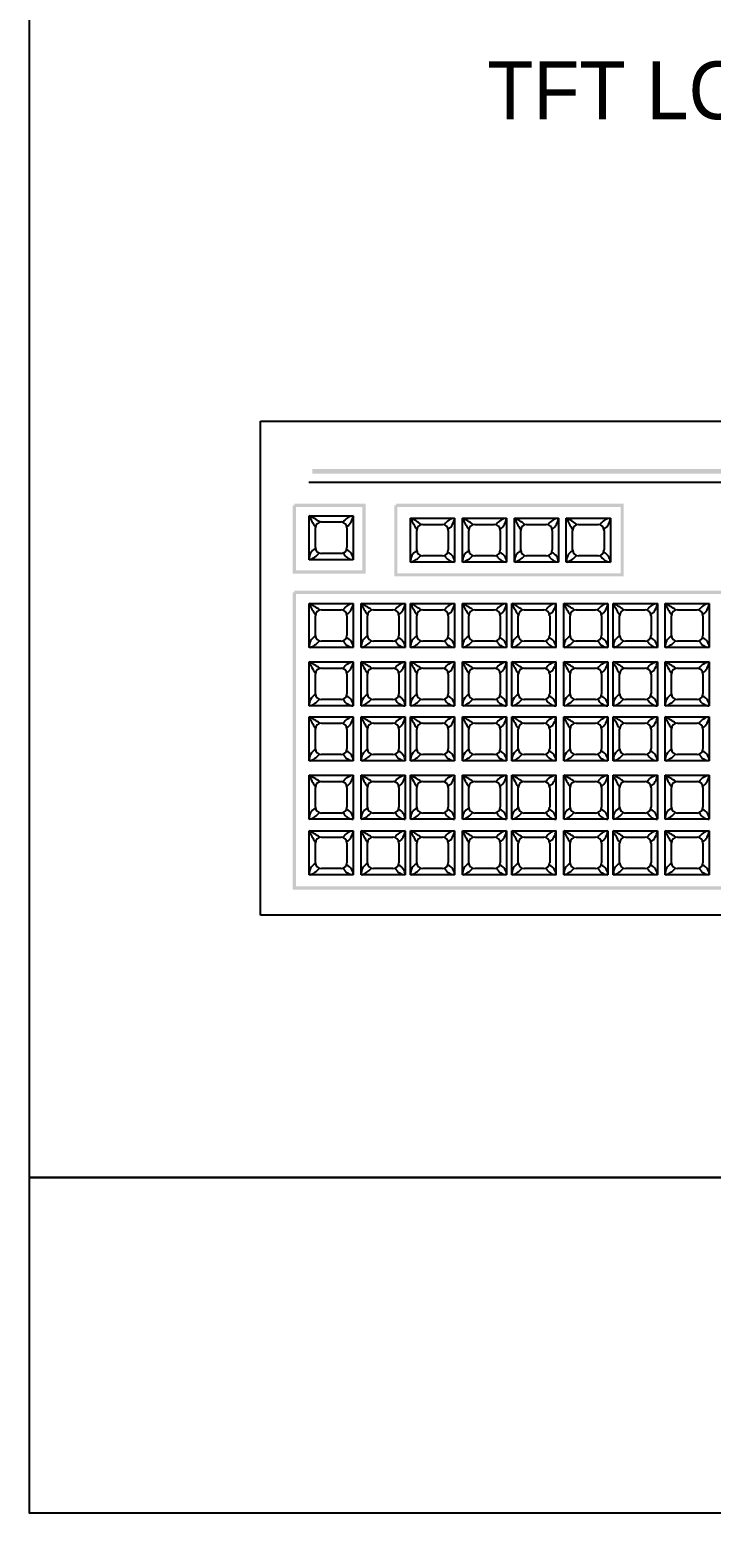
# Model space of a CAD drawing. Header units: millimetres. Extents: x 29838256 to 30236675, y -914750 to -833241.
# Drawn here: x 29838256 to 29840755, y -871510 to -866072 of the extents above; entities that cross this region are included whole.
import ezdxf

# ---------------------------------------------------------------- set-up
doc = ezdxf.new("R2010")
doc.units = ezdxf.units.MM
doc.header["$LTSCALE"] = 600
doc.header["$MEASUREMENT"] = 0
doc.layers.add('PARKING', color=7, linetype='CONTINUOUS')
doc.layers.add('주차관제', color=2, linetype='CONTINUOUS')
doc.styles.add('아마노', font='H2GTRM.TTF')

# ---------------------------------------------------------------- blocks, each defined once
blk = doc.blocks.new('a4q345')
at = {"layer": '주차관제'}
for points in [[(1611711.4, -29134), (1629092.5, -29134), (1629092.5, -44652.8), (1611711.4, -44652.8)], [(1611711.4, -44652.8), (1629092.5, -44652.8), (1629092.5, -46515.1), (1611711.4, -46515.1)]]:
    blk.add_lwpolyline(points, close=True, dxfattribs=at)

msp = doc.modelspace()

# ---------------------------------------------------------------- linework, layer by layer
at = {"layer": 'PARKING', "color": 7}
for p, q in [((29839102.3, -869317.2), (29839102.3, -867507.3)), ((29839102.3, -867507.3), (29844644.5, -867507.3)), ((29839279.3, -867730.2), (29844553.5, -867730.2)), ((29839280.5, -867853.3), (29839442, -867853.3)), ((29839280.5, -868014.8), (29839280.5, -867853.3)), ((29839325.3, -867876.4), (29839397.2, -867876.4)), ((29839442, -867853.3), (29839442, -868014.8)), ((29839652.1, -867862.3), (29839813.6, -867862.3)), ((29839652.1, -868023.8), (29839652.1, -867862.3)), ((29839813.6, -867862.3), (29839813.6, -868023.8)), ((29839842.4, -868023.8), (29839842.4, -867862.3)), ((29839842.4, -867862.3), (29840003.9, -867862.3)), ((29840003.9, -867862.3), (29840003.9, -868023.8)), ((29840032.7, -868023.8), (29840032.7, -867862.3)), ((29840032.7, -867862.3), (29840194.2, -867862.3)), ((29840194.2, -867862.3), (29840194.2, -868023.8)), ((29840223.1, -867862.3), (29840384.5, -867862.3)), ((29840223.1, -868023.8), (29840223.1, -867862.3)), ((29840384.5, -867862.3), (29840384.5, -868023.8)), ((29839303.6, -867970), (29839303.6, -867898.1)), ((29839418.9, -867898.1), (29839418.9, -867970)), ((29839675.2, -867979), (29839675.2, -867907.1)), ((29839696.9, -867885.4), (29839768.8, -867885.4)), ((29839790.5, -867907.1), (29839790.5, -867979)), ((29839865.5, -867979), (29839865.5, -867907.1)), ((29839887.3, -867885.4), (29839959.1, -867885.4)), ((29839980.8, -867907.1), (29839980.8, -867979)), ((29840055.8, -867979), (29840055.8, -867907.1)), ((29840077.6, -867885.4), (29840149.4, -867885.4)), ((29840171.2, -867907.1), (29840171.2, -867979)), ((29840246.1, -867979), (29840246.1, -867907.1)), ((29840267.9, -867885.4), (29840339.7, -867885.4)), ((29840361.5, -867907.1), (29840361.5, -867979)), ((29839397.2, -867991.7), (29839325.3, -867991.7)), ((29839442, -868014.8), (29839280.5, -868014.8)), ((29839813.6, -868023.8), (29839652.1, -868023.8)), ((29839768.8, -868000.7), (29839696.9, -868000.7)), ((29840003.9, -868023.8), (29839842.4, -868023.8)), ((29839959.1, -868000.7), (29839887.3, -868000.7)), ((29840194.2, -868023.8), (29840032.7, -868023.8)), ((29840149.4, -868000.7), (29840077.6, -868000.7)), ((29840384.5, -868023.8), (29840223.1, -868023.8)), ((29840339.7, -868000.7), (29840267.9, -868000.7)), ((29839280.6, -868175.2), (29839442.1, -868175.2)), ((29839280.6, -868336.7), (29839280.6, -868175.2)), ((29839325.4, -868198.3), (29839397.2, -868198.3)), ((29839442.1, -868175.2), (29839442.1, -868336.7)), ((29839470.9, -868336.7), (29839470.9, -868175.2)), ((29839470.9, -868175.2), (29839632.4, -868175.2)), ((29839515.7, -868198.3), (29839587.5, -868198.3)), ((29839632.4, -868175.2), (29839632.4, -868336.7)), ((29839652.1, -868336.7), (29839652.1, -868175.2)), ((29839652.1, -868175.2), (29839813.6, -868175.2)), ((29839696.9, -868198.3), (29839768.8, -868198.3)), ((29839813.6, -868175.2), (29839813.6, -868336.7)), ((29839842.4, -868336.7), (29839842.4, -868175.2)), ((29839842.4, -868175.2), (29840003.9, -868175.2)), ((29839887.3, -868198.3), (29839959.1, -868198.3)), ((29840003.9, -868175.2), (29840003.9, -868336.7)), ((29840023.7, -868336.7), (29840023.7, -868175.2)), ((29840023.7, -868175.2), (29840185.1, -868175.2)), ((29840068.5, -868198.3), (29840140.3, -868198.3)), ((29840185.1, -868175.2), (29840185.1, -868336.7)), ((29840214, -868336.7), (29840214, -868175.2)), ((29840214, -868175.2), (29840375.5, -868175.2)), ((29840258.8, -868198.3), (29840330.6, -868198.3)), ((29840375.5, -868175.2), (29840375.5, -868336.7)), ((29840395.2, -868336.7), (29840395.2, -868175.2)), ((29840395.2, -868175.2), (29840556.7, -868175.2)), ((29840440, -868198.3), (29840511.9, -868198.3)), ((29840556.7, -868175.2), (29840556.7, -868336.7)), ((29840585.5, -868336.7), (29840585.5, -868175.2)), ((29840585.5, -868175.2), (29840747, -868175.2)), ((29840630.3, -868198.3), (29840702.2, -868198.3)), ((29840747, -868175.2), (29840747, -868336.7)), ((29839303.6, -868291.9), (29839303.6, -868220.1)), ((29839419, -868220.1), (29839419, -868291.9)), ((29839494, -868291.9), (29839494, -868220.1)), ((29839609.3, -868220.1), (29839609.3, -868291.9)), ((29839675.2, -868291.9), (29839675.2, -868220.1)), ((29839790.5, -868220.1), (29839790.5, -868291.9)), ((29839865.5, -868291.9), (29839865.5, -868220.1)), ((29839980.8, -868220.1), (29839980.8, -868291.9)), ((29840046.7, -868291.9), (29840046.7, -868220.1)), ((29840162.1, -868220.1), (29840162.1, -868291.9)), ((29840237, -868291.9), (29840237, -868220.1)), ((29840352.4, -868220.1), (29840352.4, -868291.9)), ((29840418.3, -868291.9), (29840418.3, -868220.1)), ((29840533.6, -868220.1), (29840533.6, -868291.9)), ((29840608.6, -868291.9), (29840608.6, -868220.1)), ((29840723.9, -868220.1), (29840723.9, -868291.9)), ((29839397.2, -868313.6), (29839325.4, -868313.6)), ((29839587.5, -868313.6), (29839515.7, -868313.6)), ((29839768.8, -868313.6), (29839696.9, -868313.6)), ((29839959.1, -868313.6), (29839887.3, -868313.6)), ((29840140.3, -868313.6), (29840068.5, -868313.6)), ((29840330.6, -868313.6), (29840258.8, -868313.6)), ((29840511.9, -868313.6), (29840440, -868313.6)), ((29840702.2, -868313.6), (29840630.3, -868313.6)), ((29839442.1, -868336.7), (29839280.6, -868336.7)), ((29839632.4, -868336.7), (29839470.9, -868336.7)), ((29839813.6, -868336.7), (29839652.1, -868336.7)), ((29840003.9, -868336.7), (29839842.4, -868336.7)), ((29840185.1, -868336.7), (29840023.7, -868336.7)), ((29840375.5, -868336.7), (29840214, -868336.7)), ((29840556.7, -868336.7), (29840395.2, -868336.7)), ((29840747, -868336.7), (29840585.5, -868336.7)), ((29839280.6, -868389.3), (29839442.1, -868389.3)), ((29839280.6, -868550.8), (29839280.6, -868389.3)), ((29839325.4, -868412.4), (29839397.2, -868412.4)), ((29839442.1, -868389.3), (29839442.1, -868550.8)), ((29839470.9, -868550.8), (29839470.9, -868389.3)), ((29839470.9, -868389.3), (29839632.4, -868389.3)), ((29839515.7, -868412.4), (29839587.5, -868412.4)), ((29839632.4, -868389.3), (29839632.4, -868550.8)), ((29839652.1, -868550.8), (29839652.1, -868389.3)), ((29839652.1, -868389.3), (29839813.6, -868389.3)), ((29839696.9, -868412.4), (29839768.8, -868412.4)), ((29839813.6, -868389.3), (29839813.6, -868550.8)), ((29839842.4, -868550.8), (29839842.4, -868389.3)), ((29839842.4, -868389.3), (29840003.9, -868389.3)), ((29839887.3, -868412.4), (29839959.1, -868412.4)), ((29840003.9, -868389.3), (29840003.9, -868550.8)), ((29840023.7, -868550.8), (29840023.7, -868389.3)), ((29840023.7, -868389.3), (29840185.1, -868389.3)), ((29840068.5, -868412.4), (29840140.3, -868412.4)), ((29840185.1, -868389.3), (29840185.1, -868550.8)), ((29840214, -868389.3), (29840375.5, -868389.3)), ((29840214, -868550.8), (29840214, -868389.3)), ((29840258.8, -868412.4), (29840330.6, -868412.4)), ((29840375.5, -868389.3), (29840375.5, -868550.8)), ((29840395.2, -868550.8), (29840395.2, -868389.3)), ((29840395.2, -868389.3), (29840556.7, -868389.3)), ((29840440, -868412.4), (29840511.9, -868412.4)), ((29840556.7, -868389.3), (29840556.7, -868550.8)), ((29840585.5, -868550.8), (29840585.5, -868389.3)), ((29840585.5, -868389.3), (29840747, -868389.3)), ((29840630.3, -868412.4), (29840702.2, -868412.4)), ((29840747, -868389.3), (29840747, -868550.8)), ((29839303.6, -868506), (29839303.6, -868434.1)), ((29839419, -868434.1), (29839419, -868506)), ((29839494, -868506), (29839494, -868434.1)), ((29839609.3, -868434.1), (29839609.3, -868506)), ((29839675.2, -868506), (29839675.2, -868434.1)), ((29839790.5, -868434.1), (29839790.5, -868506)), ((29839865.5, -868506), (29839865.5, -868434.1)), ((29839980.8, -868434.1), (29839980.8, -868506)), ((29840046.7, -868506), (29840046.7, -868434.1)), ((29840162.1, -868434.1), (29840162.1, -868506)), ((29840237, -868506), (29840237, -868434.1)), ((29840352.4, -868434.1), (29840352.4, -868506)), ((29840418.3, -868506), (29840418.3, -868434.1)), ((29840533.6, -868434.1), (29840533.6, -868506)), ((29840608.6, -868506), (29840608.6, -868434.1)), ((29840723.9, -868434.1), (29840723.9, -868506)), ((29839397.2, -868527.7), (29839325.4, -868527.7)), ((29839587.5, -868527.7), (29839515.7, -868527.7)), ((29839768.8, -868527.7), (29839696.9, -868527.7)), ((29839959.1, -868527.7), (29839887.3, -868527.7)), ((29840140.3, -868527.7), (29840068.5, -868527.7)), ((29840330.6, -868527.7), (29840258.8, -868527.7)), ((29840511.9, -868527.7), (29840440, -868527.7)), ((29840702.2, -868527.7), (29840630.3, -868527.7)), ((29839442.1, -868550.8), (29839280.6, -868550.8)), ((29839280.6, -868590.8), (29839442.1, -868590.8)), ((29839280.6, -868752.3), (29839280.6, -868590.8)), ((29839442.1, -868590.8), (29839442.1, -868752.3)), ((29839632.4, -868550.8), (29839470.9, -868550.8)), ((29839470.9, -868752.3), (29839470.9, -868590.8)), ((29839470.9, -868590.8), (29839632.4, -868590.8)), ((29839632.4, -868590.8), (29839632.4, -868752.3)), ((29839813.6, -868550.8), (29839652.1, -868550.8)), ((29839652.1, -868752.3), (29839652.1, -868590.8)), ((29839652.1, -868590.8), (29839813.6, -868590.8)), ((29839813.6, -868590.8), (29839813.6, -868752.3)), ((29840003.9, -868550.8), (29839842.4, -868550.8)), ((29839842.4, -868752.3), (29839842.4, -868590.8)), ((29839842.4, -868590.8), (29840003.9, -868590.8)), ((29840003.9, -868590.8), (29840003.9, -868752.3)), ((29840185.1, -868550.8), (29840023.7, -868550.8)), ((29840023.7, -868752.3), (29840023.7, -868590.8)), ((29840023.7, -868590.8), (29840185.1, -868590.8)), ((29840185.1, -868590.8), (29840185.1, -868752.3)), ((29840375.5, -868550.8), (29840214, -868550.8)), ((29840214, -868590.8), (29840375.5, -868590.8)), ((29840214, -868752.3), (29840214, -868590.8)), ((29840375.5, -868590.8), (29840375.5, -868752.3)), ((29840556.7, -868550.8), (29840395.2, -868550.8)), ((29840395.2, -868752.3), (29840395.2, -868590.8)), ((29840395.2, -868590.8), (29840556.7, -868590.8)), ((29840556.7, -868590.8), (29840556.7, -868752.3)), ((29840747, -868550.8), (29840585.5, -868550.8)), ((29840585.5, -868752.3), (29840585.5, -868590.8)), ((29840585.5, -868590.8), (29840747, -868590.8)), ((29840747, -868590.8), (29840747, -868752.3)), ((29839303.6, -868707.5), (29839303.6, -868635.6)), ((29839325.4, -868613.9), (29839397.2, -868613.9)), ((29839419, -868635.6), (29839419, -868707.5)), ((29839494, -868707.5), (29839494, -868635.6)), ((29839515.7, -868613.9), (29839587.5, -868613.9)), ((29839609.3, -868635.6), (29839609.3, -868707.5)), ((29839675.2, -868707.5), (29839675.2, -868635.6)), ((29839696.9, -868613.9), (29839768.8, -868613.9)), ((29839790.5, -868635.6), (29839790.5, -868707.5)), ((29839865.5, -868707.5), (29839865.5, -868635.6)), ((29839887.3, -868613.9), (29839959.1, -868613.9)), ((29839980.8, -868635.6), (29839980.8, -868707.5)), ((29840046.7, -868707.5), (29840046.7, -868635.6)), ((29840068.5, -868613.9), (29840140.3, -868613.9)), ((29840162.1, -868635.6), (29840162.1, -868707.5)), ((29840237, -868707.5), (29840237, -868635.6)), ((29840258.8, -868613.9), (29840330.6, -868613.9)), ((29840352.4, -868635.6), (29840352.4, -868707.5)), ((29840418.3, -868707.5), (29840418.3, -868635.6)), ((29840440, -868613.9), (29840511.9, -868613.9)), ((29840533.6, -868635.6), (29840533.6, -868707.5)), ((29840608.6, -868707.5), (29840608.6, -868635.6)), ((29840630.3, -868613.9), (29840702.2, -868613.9)), ((29840723.9, -868635.6), (29840723.9, -868707.5)), ((29839442.1, -868752.3), (29839280.6, -868752.3)), ((29839397.2, -868729.2), (29839325.4, -868729.2)), ((29839632.4, -868752.3), (29839470.9, -868752.3)), ((29839587.5, -868729.2), (29839515.7, -868729.2)), ((29839813.6, -868752.3), (29839652.1, -868752.3)), ((29839768.8, -868729.2), (29839696.9, -868729.2)), ((29840003.9, -868752.3), (29839842.4, -868752.3)), ((29839959.1, -868729.2), (29839887.3, -868729.2)), ((29840185.1, -868752.3), (29840023.7, -868752.3)), ((29840140.3, -868729.2), (29840068.5, -868729.2)), ((29840375.5, -868752.3), (29840214, -868752.3)), ((29840330.6, -868729.2), (29840258.8, -868729.2)), ((29840556.7, -868752.3), (29840395.2, -868752.3)), ((29840511.9, -868729.2), (29840440, -868729.2)), ((29840747, -868752.3), (29840585.5, -868752.3)), ((29840702.2, -868729.2), (29840630.3, -868729.2)), ((29839280.6, -868804.9), (29839442.1, -868804.9)), ((29839280.6, -868966.3), (29839280.6, -868804.9)), ((29839442.1, -868804.9), (29839442.1, -868966.3)), ((29839470.9, -868966.3), (29839470.9, -868804.9)), ((29839470.9, -868804.9), (29839632.4, -868804.9)), ((29839632.4, -868804.9), (29839632.4, -868966.3)), ((29839652.1, -868966.3), (29839652.1, -868804.9)), ((29839652.1, -868804.9), (29839813.6, -868804.9)), ((29839813.6, -868804.9), (29839813.6, -868966.3)), ((29839842.4, -868966.3), (29839842.4, -868804.9)), ((29839842.4, -868804.9), (29840003.9, -868804.9)), ((29840003.9, -868804.9), (29840003.9, -868966.3)), ((29840023.7, -868966.3), (29840023.7, -868804.9)), ((29840023.7, -868804.9), (29840185.1, -868804.9)), ((29840185.1, -868804.9), (29840185.1, -868966.3)), ((29840214, -868804.9), (29840375.5, -868804.9)), ((29840214, -868966.3), (29840214, -868804.9)), ((29840375.5, -868804.9), (29840375.5, -868966.3)), ((29840395.2, -868966.3), (29840395.2, -868804.9)), ((29840395.2, -868804.9), (29840556.7, -868804.9)), ((29840556.7, -868804.9), (29840556.7, -868966.3)), ((29840585.5, -868966.3), (29840585.5, -868804.9)), ((29840585.5, -868804.9), (29840747, -868804.9)), ((29840747, -868804.9), (29840747, -868966.3)), ((29839303.6, -868921.5), (29839303.6, -868849.7)), ((29839325.4, -868827.9), (29839397.2, -868827.9)), ((29839419, -868849.7), (29839419, -868921.5)), ((29839494, -868921.5), (29839494, -868849.7)), ((29839515.7, -868827.9), (29839587.5, -868827.9)), ((29839609.3, -868849.7), (29839609.3, -868921.5)), ((29839675.2, -868921.5), (29839675.2, -868849.7)), ((29839696.9, -868827.9), (29839768.8, -868827.9)), ((29839790.5, -868849.7), (29839790.5, -868921.5)), ((29839865.5, -868921.5), (29839865.5, -868849.7)), ((29839887.3, -868827.9), (29839959.1, -868827.9)), ((29839980.8, -868849.7), (29839980.8, -868921.5)), ((29840046.7, -868921.5), (29840046.7, -868849.7)), ((29840068.5, -868827.9), (29840140.3, -868827.9)), ((29840162.1, -868849.7), (29840162.1, -868921.5)), ((29840237, -868921.5), (29840237, -868849.7)), ((29840258.8, -868827.9), (29840330.6, -868827.9)), ((29840352.4, -868849.7), (29840352.4, -868921.5)), ((29840418.3, -868921.5), (29840418.3, -868849.7)), ((29840440, -868827.9), (29840511.9, -868827.9)), ((29840533.6, -868849.7), (29840533.6, -868921.5)), ((29840608.6, -868921.5), (29840608.6, -868849.7)), ((29840630.3, -868827.9), (29840702.2, -868827.9)), ((29840723.9, -868849.7), (29840723.9, -868921.5)), ((29839442.1, -868966.3), (29839280.6, -868966.3)), ((29839397.2, -868943.3), (29839325.4, -868943.3)), ((29839632.4, -868966.3), (29839470.9, -868966.3)), ((29839587.5, -868943.3), (29839515.7, -868943.3)), ((29839813.6, -868966.3), (29839652.1, -868966.3)), ((29839768.8, -868943.3), (29839696.9, -868943.3)), ((29840003.9, -868966.3), (29839842.4, -868966.3)), ((29839959.1, -868943.3), (29839887.3, -868943.3)), ((29840185.1, -868966.3), (29840023.7, -868966.3)), ((29840140.3, -868943.3), (29840068.5, -868943.3)), ((29840375.5, -868966.3), (29840214, -868966.3)), ((29840330.6, -868943.3), (29840258.8, -868943.3)), ((29840556.7, -868966.3), (29840395.2, -868966.3)), ((29840511.9, -868943.3), (29840440, -868943.3)), ((29840747, -868966.3), (29840585.5, -868966.3)), ((29840702.2, -868943.3), (29840630.3, -868943.3)), ((29839280.6, -869008.6), (29839442.1, -869008.6)), ((29839280.6, -869170.1), (29839280.6, -869008.6)), ((29839442.1, -869008.6), (29839442.1, -869170.1)), ((29839470.9, -869170.1), (29839470.9, -869008.6)), ((29839470.9, -869008.6), (29839632.4, -869008.6)), ((29839632.4, -869008.6), (29839632.4, -869170.1)), ((29839652.1, -869008.6), (29839813.6, -869008.6)), ((29839652.1, -869170.1), (29839652.1, -869008.6)), ((29839813.6, -869008.6), (29839813.6, -869170.1)), ((29839842.4, -869008.6), (29840003.9, -869008.6)), ((29839842.4, -869170.1), (29839842.4, -869008.6)), ((29840003.9, -869008.6), (29840003.9, -869170.1)), ((29840023.7, -869170.1), (29840023.7, -869008.6)), ((29840023.7, -869008.6), (29840185.1, -869008.6)), ((29840185.1, -869008.6), (29840185.1, -869170.1)), ((29840214, -869008.6), (29840375.5, -869008.6)), ((29840214, -869170.1), (29840214, -869008.6)), ((29840375.5, -869008.6), (29840375.5, -869170.1)), ((29840395.2, -869008.6), (29840556.7, -869008.6)), ((29840395.2, -869170.1), (29840395.2, -869008.6)), ((29840556.7, -869008.6), (29840556.7, -869170.1)), ((29840585.5, -869170.1), (29840585.5, -869008.6)), ((29840585.5, -869008.6), (29840747, -869008.6)), ((29840747, -869008.6), (29840747, -869170.1)), ((29839303.6, -869125.3), (29839303.6, -869053.5)), ((29839325.4, -869031.7), (29839397.2, -869031.7)), ((29839419, -869053.5), (29839419, -869125.3)), ((29839494, -869125.3), (29839494, -869053.5)), ((29839515.7, -869031.7), (29839587.5, -869031.7)), ((29839609.3, -869053.5), (29839609.3, -869125.3)), ((29839675.2, -869125.3), (29839675.2, -869053.5)), ((29839696.9, -869031.7), (29839768.8, -869031.7)), ((29839790.5, -869053.5), (29839790.5, -869125.3)), ((29839865.5, -869125.3), (29839865.5, -869053.5)), ((29839887.3, -869031.7), (29839959.1, -869031.7)), ((29839980.8, -869053.5), (29839980.8, -869125.3)), ((29840046.7, -869125.3), (29840046.7, -869053.5)), ((29840068.5, -869031.7), (29840140.3, -869031.7)), ((29840162.1, -869053.5), (29840162.1, -869125.3)), ((29840237, -869125.3), (29840237, -869053.5)), ((29840258.8, -869031.7), (29840330.6, -869031.7)), ((29840352.4, -869053.5), (29840352.4, -869125.3)), ((29840418.3, -869125.3), (29840418.3, -869053.5)), ((29840440, -869031.7), (29840511.9, -869031.7)), ((29840533.6, -869053.5), (29840533.6, -869125.3)), ((29840608.6, -869125.3), (29840608.6, -869053.5)), ((29840630.3, -869031.7), (29840702.2, -869031.7)), ((29840723.9, -869053.5), (29840723.9, -869125.3)), ((29839442.1, -869170.1), (29839280.6, -869170.1)), ((29839397.2, -869147), (29839325.4, -869147)), ((29839632.4, -869170.1), (29839470.9, -869170.1)), ((29839587.5, -869147), (29839515.7, -869147)), ((29839813.6, -869170.1), (29839652.1, -869170.1)), ((29839768.8, -869147), (29839696.9, -869147)), ((29840003.9, -869170.1), (29839842.4, -869170.1)), ((29839959.1, -869147), (29839887.3, -869147)), ((29840185.1, -869170.1), (29840023.7, -869170.1)), ((29840140.3, -869147), (29840068.5, -869147)), ((29840375.5, -869170.1), (29840214, -869170.1)), ((29840330.6, -869147), (29840258.8, -869147)), ((29840556.7, -869170.1), (29840395.2, -869170.1)), ((29840511.9, -869147), (29840440, -869147)), ((29840747, -869170.1), (29840585.5, -869170.1)), ((29840702.2, -869147), (29840630.3, -869147)), ((29844644.5, -869317.2), (29839102.3, -869317.2))]:
    msp.add_line(p, q, dxfattribs=at)
for centre, radius, start, end in [((29839207.5, -868018.6), 180.7, 51.9112, 66.1613), ((29839462.7, -867781.7), 195.3, 201.5209, 215.1064), ((29839325.3, -867898.1), 21.7, 90, 180), ((29839397.2, -867898.1), 21.7, 0, 90), ((29839449.6, -867907.2), 54.3, 97.8809, 146.0244), ((29839383.1, -867846.4), 59.4, 306.7642, 353.3038), ((29839579.1, -868027.6), 180.7, 51.9112, 66.1613), ((29839834.3, -867790.7), 195.3, 201.5209, 215.1064), ((29839821.2, -867916.2), 54.3, 97.8809, 146.0244), ((29839754.7, -867855.4), 59.4, 306.7642, 353.3038), ((29839769.4, -868027.6), 180.7, 51.9112, 66.1613), ((29840024.6, -867790.7), 195.3, 201.5209, 215.1064), ((29840011.5, -867916.2), 54.3, 97.8809, 146.0244), ((29839945, -867855.4), 59.4, 306.7642, 353.3038), ((29839959.7, -868027.6), 180.7, 51.9112, 66.1613), ((29840214.9, -867790.7), 195.3, 201.5209, 215.1064), ((29840201.8, -867916.2), 54.3, 97.8809, 146.0244), ((29840135.4, -867855.4), 59.4, 306.7642, 353.3038), ((29840150, -868027.6), 180.7, 51.9112, 66.1613), ((29840405.2, -867790.7), 195.3, 201.5209, 215.1064), ((29840392.1, -867916.2), 54.3, 97.8809, 146.0244), ((29840325.7, -867855.4), 59.4, 306.7642, 353.3038), ((29839696.9, -867907.1), 21.7, 90, 180), ((29839768.8, -867907.1), 21.7, 0, 90), ((29839887.3, -867907.1), 21.7, 90, 180), ((29839959.1, -867907.1), 21.7, 0, 90), ((29840077.6, -867907.1), 21.7, 90, 180), ((29840149.4, -867907.1), 21.7, 0, 90), ((29840267.9, -867907.1), 21.7, 90, 180), ((29840339.7, -867907.1), 21.7, 0, 90), ((29839321, -868009.8), 40.3, 116.7478, 186.5343), ((29839257.6, -867940.8), 77.7, 288.6846, 319.8097), ((29839325.3, -867970), 21.7, 180, 270), ((29839397.2, -867970), 21.7, 270, 0), ((29839443.8, -867972.5), 41.9, 206.0881, 267.7266), ((29839399.8, -868016.4), 42.3, 2.7159, 63.5816), ((29839692.7, -868018.8), 40.3, 116.7478, 186.5343), ((29839696.9, -867979), 21.7, 180, 270), ((29839768.8, -867979), 21.7, 270, 0), ((29839771.5, -868025.4), 42.3, 2.7159, 63.5816), ((29839883, -868018.8), 40.3, 116.7478, 186.5343), ((29839887.3, -867979), 21.7, 180, 270), ((29839959.1, -867979), 21.7, 270, 0), ((29839961.8, -868025.4), 42.3, 2.7159, 63.5816), ((29840073.3, -868018.8), 40.3, 116.7478, 186.5343), ((29840077.6, -867979), 21.7, 180, 270), ((29840149.4, -867979), 21.7, 270, 0), ((29840152.1, -868025.4), 42.3, 2.7159, 63.5816), ((29840263.6, -868018.8), 40.3, 116.7478, 186.5343), ((29840267.9, -867979), 21.7, 180, 270), ((29840339.7, -867979), 21.7, 270, 0), ((29840342.4, -868025.4), 42.3, 2.7159, 63.5816), ((29839629.2, -867949.8), 77.7, 288.6846, 319.8097), ((29839815.4, -867981.5), 41.9, 206.0881, 267.7266), ((29839819.6, -867949.8), 77.7, 288.6846, 319.8097), ((29840005.7, -867981.5), 41.9, 206.0881, 267.7266), ((29840009.9, -867949.8), 77.7, 288.6846, 319.8097), ((29840196, -867981.5), 41.9, 206.0881, 267.7266), ((29840200.2, -867949.8), 77.7, 288.6846, 319.8097), ((29840386.3, -867981.5), 41.9, 206.0881, 267.7266), ((29839207.5, -868340.6), 180.7, 51.9112, 66.1613), ((29839462.7, -868103.7), 195.3, 201.5209, 215.1064), ((29839325.4, -868220.1), 21.7, 90, 180), ((29839397.2, -868220.1), 21.7, 0, 90), ((29839449.7, -868229.1), 54.3, 97.8809, 146.0244), ((29839383.2, -868168.4), 59.4, 306.7642, 353.3038), ((29839397.8, -868340.6), 180.7, 51.9112, 66.1613), ((29839653.1, -868103.7), 195.3, 201.5209, 215.1064), ((29839515.7, -868220.1), 21.7, 90, 180), ((29839587.5, -868220.1), 21.7, 0, 90), ((29839640, -868229.1), 54.3, 97.8809, 146.0244), ((29839573.5, -868168.4), 59.4, 306.7642, 353.3038), ((29839579.1, -868340.6), 180.7, 51.9112, 66.1613), ((29839834.3, -868103.7), 195.3, 201.5209, 215.1064), ((29839696.9, -868220.1), 21.7, 90, 180), ((29839768.8, -868220.1), 21.7, 0, 90), ((29839821.2, -868229.1), 54.3, 97.8809, 146.0244), ((29839754.7, -868168.4), 59.4, 306.7642, 353.3038), ((29839769.4, -868340.6), 180.7, 51.9112, 66.1613), ((29840024.6, -868103.7), 195.3, 201.5209, 215.1064), ((29839887.3, -868220.1), 21.7, 90, 180), ((29839959.1, -868220.1), 21.7, 0, 90), ((29840011.5, -868229.1), 54.3, 97.8809, 146.0244), ((29839945, -868168.4), 59.4, 306.7642, 353.3038), ((29839950.6, -868340.6), 180.7, 51.9112, 66.1613), ((29840205.8, -868103.7), 195.3, 201.5209, 215.1064), ((29840068.5, -868220.1), 21.7, 90, 180), ((29840140.3, -868220.1), 21.7, 0, 90), ((29840192.7, -868229.1), 54.3, 97.8809, 146.0244), ((29840126.3, -868168.4), 59.4, 306.7642, 353.3038), ((29840140.9, -868340.6), 180.7, 51.9112, 66.1613), ((29840396.1, -868103.7), 195.3, 201.5209, 215.1064), ((29840258.8, -868220.1), 21.7, 90, 180), ((29840330.6, -868220.1), 21.7, 0, 90), ((29840383.1, -868229.1), 54.3, 97.8809, 146.0244), ((29840316.6, -868168.4), 59.4, 306.7642, 353.3038), ((29840322.2, -868340.6), 180.7, 51.9112, 66.1613), ((29840577.4, -868103.7), 195.3, 201.5209, 215.1064), ((29840440, -868220.1), 21.7, 90, 180), ((29840511.9, -868220.1), 21.7, 0, 90), ((29840564.3, -868229.1), 54.3, 97.8809, 146.0244), ((29840497.8, -868168.4), 59.4, 306.7642, 353.3038), ((29840512.5, -868340.6), 180.7, 51.9112, 66.1613), ((29840767.7, -868103.7), 195.3, 201.5209, 215.1064), ((29840630.3, -868220.1), 21.7, 90, 180), ((29840702.2, -868220.1), 21.7, 0, 90), ((29840754.6, -868229.1), 54.3, 97.8809, 146.0244), ((29840688.1, -868168.4), 59.4, 306.7642, 353.3038), ((29839321.1, -868331.7), 40.3, 116.7478, 186.5343), ((29839257.7, -868262.8), 77.7, 288.6846, 319.8097), ((29839325.4, -868291.9), 21.7, 180, 270), ((29839397.2, -868291.9), 21.7, 270, 0), ((29839443.9, -868294.4), 41.9, 206.0881, 267.7266), ((29839399.9, -868338.3), 42.3, 2.7159, 63.5816), ((29839511.4, -868331.7), 40.3, 116.7478, 186.5343), ((29839448, -868262.8), 77.7, 288.6846, 319.8097), ((29839515.7, -868291.9), 21.7, 180, 270), ((29839587.5, -868291.9), 21.7, 270, 0), ((29839634.2, -868294.4), 41.9, 206.0881, 267.7266), ((29839590.2, -868338.3), 42.3, 2.7159, 63.5816), ((29839692.7, -868331.7), 40.3, 116.7478, 186.5343), ((29839629.2, -868262.8), 77.7, 288.6846, 319.8097), ((29839696.9, -868291.9), 21.7, 180, 270), ((29839768.8, -868291.9), 21.7, 270, 0), ((29839815.4, -868294.4), 41.9, 206.0881, 267.7266), ((29839771.5, -868338.3), 42.3, 2.7159, 63.5816), ((29839883, -868331.7), 40.3, 116.7478, 186.5343), ((29839819.6, -868262.8), 77.7, 288.6846, 319.8097), ((29839887.3, -868291.9), 21.7, 180, 270), ((29839959.1, -868291.9), 21.7, 270, 0), ((29840005.7, -868294.4), 41.9, 206.0881, 267.7266), ((29839961.8, -868338.3), 42.3, 2.7159, 63.5816), ((29840064.2, -868331.7), 40.3, 116.7478, 186.5343), ((29840000.8, -868262.8), 77.7, 288.6846, 319.8097), ((29840068.5, -868291.9), 21.7, 180, 270), ((29840140.3, -868291.9), 21.7, 270, 0), ((29840187, -868294.4), 41.9, 206.0881, 267.7266), ((29840143, -868338.3), 42.3, 2.7159, 63.5816), ((29840254.5, -868331.7), 40.3, 116.7478, 186.5343), ((29840191.1, -868262.8), 77.7, 288.6846, 319.8097), ((29840258.8, -868291.9), 21.7, 180, 270), ((29840330.6, -868291.9), 21.7, 270, 0), ((29840377.3, -868294.4), 41.9, 206.0881, 267.7266), ((29840333.3, -868338.3), 42.3, 2.7159, 63.5816), ((29840435.7, -868331.7), 40.3, 116.7478, 186.5343), ((29840372.3, -868262.8), 77.7, 288.6846, 319.8097), ((29840440, -868291.9), 21.7, 180, 270), ((29840511.9, -868291.9), 21.7, 270, 0), ((29840558.5, -868294.4), 41.9, 206.0881, 267.7266), ((29840514.6, -868338.3), 42.3, 2.7159, 63.5816), ((29840626.1, -868331.7), 40.3, 116.7478, 186.5343), ((29840562.6, -868262.8), 77.7, 288.6846, 319.8097), ((29840630.3, -868291.9), 21.7, 180, 270), ((29840702.2, -868291.9), 21.7, 270, 0), ((29840748.8, -868294.4), 41.9, 206.0881, 267.7266), ((29840704.9, -868338.3), 42.3, 2.7159, 63.5816), ((29839207.5, -868554.6), 180.7, 51.9112, 66.1613), ((29839462.7, -868317.7), 195.3, 201.5209, 215.1064), ((29839325.4, -868434.1), 21.7, 90, 180), ((29839397.2, -868434.1), 21.7, 0, 90), ((29839449.7, -868443.2), 54.3, 97.8809, 146.0244), ((29839383.2, -868382.4), 59.4, 306.7642, 353.3038), ((29839397.8, -868554.6), 180.7, 51.9112, 66.1613), ((29839653.1, -868317.7), 195.3, 201.5209, 215.1064), ((29839515.7, -868434.1), 21.7, 90, 180), ((29839587.5, -868434.1), 21.7, 0, 90), ((29839640, -868443.2), 54.3, 97.8809, 146.0244), ((29839573.5, -868382.4), 59.4, 306.7642, 353.3038), ((29839579.1, -868554.6), 180.7, 51.9112, 66.1613), ((29839834.3, -868317.7), 195.3, 201.5209, 215.1064), ((29839696.9, -868434.1), 21.7, 90, 180), ((29839768.8, -868434.1), 21.7, 0, 90), ((29839821.2, -868443.2), 54.3, 97.8809, 146.0244), ((29839754.7, -868382.4), 59.4, 306.7642, 353.3038), ((29839769.4, -868554.6), 180.7, 51.9112, 66.1613), ((29840024.6, -868317.7), 195.3, 201.5209, 215.1064), ((29839887.3, -868434.1), 21.7, 90, 180), ((29839959.1, -868434.1), 21.7, 0, 90), ((29840011.5, -868443.2), 54.3, 97.8809, 146.0244), ((29839945, -868382.4), 59.4, 306.7642, 353.3038), ((29839950.6, -868554.6), 180.7, 51.9112, 66.1613), ((29840205.8, -868317.7), 195.3, 201.5209, 215.1064), ((29840068.5, -868434.1), 21.7, 90, 180), ((29840140.3, -868434.1), 21.7, 0, 90), ((29840192.7, -868443.2), 54.3, 97.8809, 146.0244), ((29840126.3, -868382.4), 59.4, 306.7642, 353.3038), ((29840140.9, -868554.6), 180.7, 51.9112, 66.1613), ((29840396.1, -868317.7), 195.3, 201.5209, 215.1064), ((29840258.8, -868434.1), 21.7, 90, 180), ((29840330.6, -868434.1), 21.7, 0, 90), ((29840383.1, -868443.2), 54.3, 97.8809, 146.0244), ((29840316.6, -868382.4), 59.4, 306.7642, 353.3038), ((29840322.2, -868554.6), 180.7, 51.9112, 66.1613), ((29840577.4, -868317.7), 195.3, 201.5209, 215.1064), ((29840440, -868434.1), 21.7, 90, 180), ((29840511.9, -868434.1), 21.7, 0, 90), ((29840564.3, -868443.2), 54.3, 97.8809, 146.0244), ((29840497.8, -868382.4), 59.4, 306.7642, 353.3038), ((29840512.5, -868554.6), 180.7, 51.9112, 66.1613), ((29840767.7, -868317.7), 195.3, 201.5209, 215.1064), ((29840630.3, -868434.1), 21.7, 90, 180), ((29840702.2, -868434.1), 21.7, 0, 90), ((29840754.6, -868443.2), 54.3, 97.8809, 146.0244), ((29840688.1, -868382.4), 59.4, 306.7642, 353.3038), ((29839321.1, -868545.8), 40.3, 116.7478, 186.5343), ((29839257.7, -868476.8), 77.7, 288.6846, 319.8097), ((29839325.4, -868506), 21.7, 180, 270), ((29839397.2, -868506), 21.7, 270, 0), ((29839443.9, -868508.5), 41.9, 206.0881, 267.7266), ((29839399.9, -868552.4), 42.3, 2.7159, 63.5816), ((29839511.4, -868545.8), 40.3, 116.7478, 186.5343), ((29839448, -868476.8), 77.7, 288.6846, 319.8097), ((29839515.7, -868506), 21.7, 180, 270), ((29839587.5, -868506), 21.7, 270, 0), ((29839634.2, -868508.5), 41.9, 206.0881, 267.7266), ((29839590.2, -868552.4), 42.3, 2.7159, 63.5816), ((29839692.7, -868545.8), 40.3, 116.7478, 186.5343), ((29839629.2, -868476.8), 77.7, 288.6846, 319.8097), ((29839696.9, -868506), 21.7, 180, 270), ((29839768.8, -868506), 21.7, 270, 0), ((29839815.4, -868508.5), 41.9, 206.0881, 267.7266), ((29839771.5, -868552.4), 42.3, 2.7159, 63.5816), ((29839883, -868545.8), 40.3, 116.7478, 186.5343), ((29839819.6, -868476.8), 77.7, 288.6846, 319.8097), ((29839887.3, -868506), 21.7, 180, 270), ((29839959.1, -868506), 21.7, 270, 0), ((29840005.7, -868508.5), 41.9, 206.0881, 267.7266), ((29839961.8, -868552.4), 42.3, 2.7159, 63.5816), ((29840064.2, -868545.8), 40.3, 116.7478, 186.5343), ((29840000.8, -868476.8), 77.7, 288.6846, 319.8097), ((29840068.5, -868506), 21.7, 180, 270), ((29840140.3, -868506), 21.7, 270, 0), ((29840187, -868508.5), 41.9, 206.0881, 267.7266), ((29840143, -868552.4), 42.3, 2.7159, 63.5816), ((29840254.5, -868545.8), 40.3, 116.7478, 186.5343), ((29840191.1, -868476.8), 77.7, 288.6846, 319.8097), ((29840258.8, -868506), 21.7, 180, 270), ((29840330.6, -868506), 21.7, 270, 0), ((29840377.3, -868508.5), 41.9, 206.0881, 267.7266), ((29840333.3, -868552.4), 42.3, 2.7159, 63.5816), ((29840435.7, -868545.8), 40.3, 116.7478, 186.5343), ((29840372.3, -868476.8), 77.7, 288.6846, 319.8097), ((29840440, -868506), 21.7, 180, 270), ((29840511.9, -868506), 21.7, 270, 0), ((29840558.5, -868508.5), 41.9, 206.0881, 267.7266), ((29840514.6, -868552.4), 42.3, 2.7159, 63.5816), ((29840626.1, -868545.8), 40.3, 116.7478, 186.5343), ((29840562.6, -868476.8), 77.7, 288.6846, 319.8097), ((29840630.3, -868506), 21.7, 180, 270), ((29840702.2, -868506), 21.7, 270, 0), ((29840748.8, -868508.5), 41.9, 206.0881, 267.7266), ((29840704.9, -868552.4), 42.3, 2.7159, 63.5816), ((29839207.5, -868756.1), 180.7, 51.9112, 66.1613), ((29839397.8, -868756.1), 180.7, 51.9112, 66.1613), ((29839579.1, -868756.1), 180.7, 51.9112, 66.1613), ((29839769.4, -868756.1), 180.7, 51.9112, 66.1613), ((29839950.6, -868756.1), 180.7, 51.9112, 66.1613), ((29840140.9, -868756.1), 180.7, 51.9112, 66.1613), ((29840322.2, -868756.1), 180.7, 51.9112, 66.1613), ((29840512.5, -868756.1), 180.7, 51.9112, 66.1613), ((29839462.7, -868519.2), 195.3, 201.5209, 215.1064), ((29839325.4, -868635.6), 21.7, 90, 180), ((29839397.2, -868635.6), 21.7, 0, 90), ((29839449.7, -868644.7), 54.3, 97.8809, 146.0244), ((29839383.2, -868584), 59.4, 306.7642, 353.3038), ((29839653.1, -868519.2), 195.3, 201.5209, 215.1064), ((29839515.7, -868635.6), 21.7, 90, 180), ((29839587.5, -868635.6), 21.7, 0, 90), ((29839640, -868644.7), 54.3, 97.8809, 146.0244), ((29839573.5, -868584), 59.4, 306.7642, 353.3038), ((29839834.3, -868519.2), 195.3, 201.5209, 215.1064), ((29839696.9, -868635.6), 21.7, 90, 180), ((29839768.8, -868635.6), 21.7, 0, 90), ((29839821.2, -868644.7), 54.3, 97.8809, 146.0244), ((29839754.7, -868584), 59.4, 306.7642, 353.3038), ((29840024.6, -868519.2), 195.3, 201.5209, 215.1064), ((29839887.3, -868635.6), 21.7, 90, 180), ((29839959.1, -868635.6), 21.7, 0, 90), ((29840011.5, -868644.7), 54.3, 97.8809, 146.0244), ((29839945, -868584), 59.4, 306.7642, 353.3038), ((29840205.8, -868519.2), 195.3, 201.5209, 215.1064), ((29840068.5, -868635.6), 21.7, 90, 180), ((29840140.3, -868635.6), 21.7, 0, 90), ((29840192.7, -868644.7), 54.3, 97.8809, 146.0244), ((29840126.3, -868584), 59.4, 306.7642, 353.3038), ((29840396.1, -868519.2), 195.3, 201.5209, 215.1064), ((29840258.8, -868635.6), 21.7, 90, 180), ((29840330.6, -868635.6), 21.7, 0, 90), ((29840383.1, -868644.7), 54.3, 97.8809, 146.0244), ((29840316.6, -868584), 59.4, 306.7642, 353.3038), ((29840577.4, -868519.2), 195.3, 201.5209, 215.1064), ((29840440, -868635.6), 21.7, 90, 180), ((29840511.9, -868635.6), 21.7, 0, 90), ((29840564.3, -868644.7), 54.3, 97.8809, 146.0244), ((29840497.8, -868584), 59.4, 306.7642, 353.3038), ((29840767.7, -868519.2), 195.3, 201.5209, 215.1064), ((29840630.3, -868635.6), 21.7, 90, 180), ((29840702.2, -868635.6), 21.7, 0, 90), ((29840754.6, -868644.7), 54.3, 97.8809, 146.0244), ((29840688.1, -868584), 59.4, 306.7642, 353.3038), ((29839321.1, -868747.3), 40.3, 116.7478, 186.5343), ((29839257.7, -868678.3), 77.7, 288.6846, 319.8097), ((29839325.4, -868707.5), 21.7, 180, 270), ((29839397.2, -868707.5), 21.7, 270, 0), ((29839443.9, -868710), 41.9, 206.0881, 267.7266), ((29839399.9, -868753.9), 42.3, 2.7159, 63.5816), ((29839511.4, -868747.3), 40.3, 116.7478, 186.5343), ((29839448, -868678.3), 77.7, 288.6846, 319.8097), ((29839515.7, -868707.5), 21.7, 180, 270), ((29839587.5, -868707.5), 21.7, 270, 0), ((29839634.2, -868710), 41.9, 206.0881, 267.7266), ((29839590.2, -868753.9), 42.3, 2.7159, 63.5816), ((29839692.7, -868747.3), 40.3, 116.7478, 186.5343), ((29839629.2, -868678.3), 77.7, 288.6846, 319.8097), ((29839696.9, -868707.5), 21.7, 180, 270), ((29839768.8, -868707.5), 21.7, 270, 0), ((29839815.4, -868710), 41.9, 206.0881, 267.7266), ((29839771.5, -868753.9), 42.3, 2.7159, 63.5816), ((29839883, -868747.3), 40.3, 116.7478, 186.5343), ((29839819.6, -868678.3), 77.7, 288.6846, 319.8097), ((29839887.3, -868707.5), 21.7, 180, 270), ((29839959.1, -868707.5), 21.7, 270, 0), ((29840005.7, -868710), 41.9, 206.0881, 267.7266), ((29839961.8, -868753.9), 42.3, 2.7159, 63.5816), ((29840064.2, -868747.3), 40.3, 116.7478, 186.5343), ((29840000.8, -868678.3), 77.7, 288.6846, 319.8097), ((29840068.5, -868707.5), 21.7, 180, 270), ((29840140.3, -868707.5), 21.7, 270, 0), ((29840187, -868710), 41.9, 206.0881, 267.7266), ((29840143, -868753.9), 42.3, 2.7159, 63.5816), ((29840254.5, -868747.3), 40.3, 116.7478, 186.5343), ((29840191.1, -868678.3), 77.7, 288.6846, 319.8097), ((29840258.8, -868707.5), 21.7, 180, 270), ((29840330.6, -868707.5), 21.7, 270, 0), ((29840377.3, -868710), 41.9, 206.0881, 267.7266), ((29840333.3, -868753.9), 42.3, 2.7159, 63.5816), ((29840435.7, -868747.3), 40.3, 116.7478, 186.5343), ((29840372.3, -868678.3), 77.7, 288.6846, 319.8097), ((29840440, -868707.5), 21.7, 180, 270), ((29840511.9, -868707.5), 21.7, 270, 0), ((29840558.5, -868710), 41.9, 206.0881, 267.7266), ((29840514.6, -868753.9), 42.3, 2.7159, 63.5816), ((29840626.1, -868747.3), 40.3, 116.7478, 186.5343), ((29840562.6, -868678.3), 77.7, 288.6846, 319.8097), ((29840630.3, -868707.5), 21.7, 180, 270), ((29840702.2, -868707.5), 21.7, 270, 0), ((29840748.8, -868710), 41.9, 206.0881, 267.7266), ((29840704.9, -868753.9), 42.3, 2.7159, 63.5816), ((29839207.5, -868970.2), 180.7, 51.9112, 66.1613), ((29839462.7, -868733.3), 195.3, 201.5209, 215.1064), ((29839449.7, -868858.8), 54.3, 97.8809, 146.0244), ((29839383.2, -868798), 59.4, 306.7642, 353.3038), ((29839397.8, -868970.2), 180.7, 51.9112, 66.1613), ((29839653.1, -868733.3), 195.3, 201.5209, 215.1064), ((29839640, -868858.8), 54.3, 97.8809, 146.0244), ((29839573.5, -868798), 59.4, 306.7642, 353.3038), ((29839579.1, -868970.2), 180.7, 51.9112, 66.1613), ((29839834.3, -868733.3), 195.3, 201.5209, 215.1064), ((29839821.2, -868858.8), 54.3, 97.8809, 146.0244), ((29839754.7, -868798), 59.4, 306.7642, 353.3038), ((29839769.4, -868970.2), 180.7, 51.9112, 66.1613), ((29840024.6, -868733.3), 195.3, 201.5209, 215.1064), ((29840011.5, -868858.8), 54.3, 97.8809, 146.0244), ((29839945, -868798), 59.4, 306.7642, 353.3038), ((29839950.6, -868970.2), 180.7, 51.9112, 66.1613), ((29840205.8, -868733.3), 195.3, 201.5209, 215.1064), ((29840192.7, -868858.8), 54.3, 97.8809, 146.0244), ((29840126.3, -868798), 59.4, 306.7642, 353.3038), ((29840140.9, -868970.2), 180.7, 51.9112, 66.1613), ((29840396.1, -868733.3), 195.3, 201.5209, 215.1064), ((29840383.1, -868858.8), 54.3, 97.8809, 146.0244), ((29840316.6, -868798), 59.4, 306.7642, 353.3038), ((29840322.2, -868970.2), 180.7, 51.9112, 66.1613), ((29840577.4, -868733.3), 195.3, 201.5209, 215.1064), ((29840564.3, -868858.8), 54.3, 97.8809, 146.0244), ((29840497.8, -868798), 59.4, 306.7642, 353.3038), ((29840512.5, -868970.2), 180.7, 51.9112, 66.1613), ((29840767.7, -868733.3), 195.3, 201.5209, 215.1064), ((29840754.6, -868858.8), 54.3, 97.8809, 146.0244), ((29840688.1, -868798), 59.4, 306.7642, 353.3038), ((29839325.4, -868849.7), 21.7, 90, 180), ((29839397.2, -868849.7), 21.7, 0, 90), ((29839515.7, -868849.7), 21.7, 90, 180), ((29839587.5, -868849.7), 21.7, 0, 90), ((29839696.9, -868849.7), 21.7, 90, 180), ((29839768.8, -868849.7), 21.7, 0, 90), ((29839887.3, -868849.7), 21.7, 90, 180), ((29839959.1, -868849.7), 21.7, 0, 90), ((29840068.5, -868849.7), 21.7, 90, 180), ((29840140.3, -868849.7), 21.7, 0, 90), ((29840258.8, -868849.7), 21.7, 90, 180), ((29840330.6, -868849.7), 21.7, 0, 90), ((29840440, -868849.7), 21.7, 90, 180), ((29840511.9, -868849.7), 21.7, 0, 90), ((29840630.3, -868849.7), 21.7, 90, 180), ((29840702.2, -868849.7), 21.7, 0, 90), ((29839321.1, -868961.4), 40.3, 116.7478, 186.5343), ((29839257.7, -868892.4), 77.7, 288.6846, 319.8097), ((29839325.4, -868921.5), 21.7, 180, 270), ((29839397.2, -868921.5), 21.7, 270, 0), ((29839443.9, -868924.1), 41.9, 206.0881, 267.7266), ((29839399.9, -868968), 42.3, 2.7159, 63.5816), ((29839511.4, -868961.4), 40.3, 116.7478, 186.5343), ((29839448, -868892.4), 77.7, 288.6846, 319.8097), ((29839515.7, -868921.5), 21.7, 180, 270), ((29839587.5, -868921.5), 21.7, 270, 0), ((29839634.2, -868924.1), 41.9, 206.0881, 267.7266), ((29839590.2, -868968), 42.3, 2.7159, 63.5816), ((29839692.7, -868961.4), 40.3, 116.7478, 186.5343), ((29839629.2, -868892.4), 77.7, 288.6846, 319.8097), ((29839696.9, -868921.5), 21.7, 180, 270), ((29839768.8, -868921.5), 21.7, 270, 0), ((29839815.4, -868924.1), 41.9, 206.0881, 267.7266), ((29839771.5, -868968), 42.3, 2.7159, 63.5816), ((29839883, -868961.4), 40.3, 116.7478, 186.5343), ((29839819.6, -868892.4), 77.7, 288.6846, 319.8097), ((29839887.3, -868921.5), 21.7, 180, 270), ((29839959.1, -868921.5), 21.7, 270, 0), ((29840005.7, -868924.1), 41.9, 206.0881, 267.7266), ((29839961.8, -868968), 42.3, 2.7159, 63.5816), ((29840064.2, -868961.4), 40.3, 116.7478, 186.5343), ((29840000.8, -868892.4), 77.7, 288.6846, 319.8097), ((29840068.5, -868921.5), 21.7, 180, 270), ((29840140.3, -868921.5), 21.7, 270, 0), ((29840187, -868924.1), 41.9, 206.0881, 267.7266), ((29840143, -868968), 42.3, 2.7159, 63.5816), ((29840254.5, -868961.4), 40.3, 116.7478, 186.5343), ((29840191.1, -868892.4), 77.7, 288.6846, 319.8097), ((29840258.8, -868921.5), 21.7, 180, 270), ((29840330.6, -868921.5), 21.7, 270, 0), ((29840377.3, -868924.1), 41.9, 206.0881, 267.7266), ((29840333.3, -868968), 42.3, 2.7159, 63.5816), ((29840435.7, -868961.4), 40.3, 116.7478, 186.5343), ((29840372.3, -868892.4), 77.7, 288.6846, 319.8097), ((29840440, -868921.5), 21.7, 180, 270), ((29840511.9, -868921.5), 21.7, 270, 0), ((29840558.5, -868924.1), 41.9, 206.0881, 267.7266), ((29840514.6, -868968), 42.3, 2.7159, 63.5816), ((29840626.1, -868961.4), 40.3, 116.7478, 186.5343), ((29840562.6, -868892.4), 77.7, 288.6846, 319.8097), ((29840630.3, -868921.5), 21.7, 180, 270), ((29840702.2, -868921.5), 21.7, 270, 0), ((29840748.8, -868924.1), 41.9, 206.0881, 267.7266), ((29840704.9, -868968), 42.3, 2.7159, 63.5816), ((29839207.5, -869174), 180.7, 51.9112, 66.1613), ((29839462.7, -868937.1), 195.3, 201.5209, 215.1064), ((29839449.7, -869062.5), 54.3, 97.8809, 146.0244), ((29839383.2, -869001.8), 59.4, 306.7642, 353.3038), ((29839397.8, -869174), 180.7, 51.9112, 66.1613), ((29839653.1, -868937.1), 195.3, 201.5209, 215.1064), ((29839640, -869062.5), 54.3, 97.8809, 146.0244), ((29839573.5, -869001.8), 59.4, 306.7642, 353.3038), ((29839579.1, -869174), 180.7, 51.9112, 66.1613), ((29839834.3, -868937.1), 195.3, 201.5209, 215.1064), ((29839821.2, -869062.5), 54.3, 97.8809, 146.0244), ((29839754.7, -869001.8), 59.4, 306.7642, 353.3038), ((29839769.4, -869174), 180.7, 51.9112, 66.1613), ((29840024.6, -868937.1), 195.3, 201.5209, 215.1064), ((29840011.5, -869062.5), 54.3, 97.8809, 146.0244), ((29839945, -869001.8), 59.4, 306.7642, 353.3038), ((29839950.6, -869174), 180.7, 51.9112, 66.1613), ((29840205.8, -868937.1), 195.3, 201.5209, 215.1064), ((29840192.7, -869062.5), 54.3, 97.8809, 146.0244), ((29840126.3, -869001.8), 59.4, 306.7642, 353.3038), ((29840140.9, -869174), 180.7, 51.9112, 66.1613), ((29840396.1, -868937.1), 195.3, 201.5209, 215.1064), ((29840383.1, -869062.5), 54.3, 97.8809, 146.0244), ((29840316.6, -869001.8), 59.4, 306.7642, 353.3038), ((29840322.2, -869174), 180.7, 51.9112, 66.1613), ((29840577.4, -868937.1), 195.3, 201.5209, 215.1064), ((29840564.3, -869062.5), 54.3, 97.8809, 146.0244), ((29840497.8, -869001.8), 59.4, 306.7642, 353.3038), ((29840512.5, -869174), 180.7, 51.9112, 66.1613), ((29840767.7, -868937.1), 195.3, 201.5209, 215.1064), ((29840754.6, -869062.5), 54.3, 97.8809, 146.0244), ((29840688.1, -869001.8), 59.4, 306.7642, 353.3038), ((29839325.4, -869053.5), 21.7, 90, 180), ((29839397.2, -869053.5), 21.7, 0, 90), ((29839515.7, -869053.5), 21.7, 90, 180), ((29839587.5, -869053.5), 21.7, 0, 90), ((29839696.9, -869053.5), 21.7, 90, 180), ((29839768.8, -869053.5), 21.7, 0, 90), ((29839887.3, -869053.5), 21.7, 90, 180), ((29839959.1, -869053.5), 21.7, 0, 90), ((29840068.5, -869053.5), 21.7, 90, 180), ((29840140.3, -869053.5), 21.7, 0, 90), ((29840258.8, -869053.5), 21.7, 90, 180), ((29840330.6, -869053.5), 21.7, 0, 90), ((29840440, -869053.5), 21.7, 90, 180), ((29840511.9, -869053.5), 21.7, 0, 90), ((29840630.3, -869053.5), 21.7, 90, 180), ((29840702.2, -869053.5), 21.7, 0, 90), ((29839321.1, -869165.1), 40.3, 116.7478, 186.5343), ((29839325.4, -869125.3), 21.7, 180, 270), ((29839397.2, -869125.3), 21.7, 270, 0), ((29839399.9, -869171.7), 42.3, 2.7159, 63.5816), ((29839511.4, -869165.1), 40.3, 116.7478, 186.5343), ((29839515.7, -869125.3), 21.7, 180, 270), ((29839587.5, -869125.3), 21.7, 270, 0), ((29839590.2, -869171.7), 42.3, 2.7159, 63.5816), ((29839692.7, -869165.1), 40.3, 116.7478, 186.5343), ((29839696.9, -869125.3), 21.7, 180, 270), ((29839768.8, -869125.3), 21.7, 270, 0), ((29839771.5, -869171.7), 42.3, 2.7159, 63.5816), ((29839883, -869165.1), 40.3, 116.7478, 186.5343), ((29839887.3, -869125.3), 21.7, 180, 270), ((29839959.1, -869125.3), 21.7, 270, 0), ((29839961.8, -869171.7), 42.3, 2.7159, 63.5816), ((29840064.2, -869165.1), 40.3, 116.7478, 186.5343), ((29840068.5, -869125.3), 21.7, 180, 270), ((29840140.3, -869125.3), 21.7, 270, 0), ((29840143, -869171.7), 42.3, 2.7159, 63.5816), ((29840254.5, -869165.1), 40.3, 116.7478, 186.5343), ((29840258.8, -869125.3), 21.7, 180, 270), ((29840330.6, -869125.3), 21.7, 270, 0), ((29840333.3, -869171.7), 42.3, 2.7159, 63.5816), ((29840435.7, -869165.1), 40.3, 116.7478, 186.5343), ((29840440, -869125.3), 21.7, 180, 270), ((29840511.9, -869125.3), 21.7, 270, 0), ((29840514.6, -869171.7), 42.3, 2.7159, 63.5816), ((29840626.1, -869165.1), 40.3, 116.7478, 186.5343), ((29840630.3, -869125.3), 21.7, 180, 270), ((29840702.2, -869125.3), 21.7, 270, 0), ((29840704.9, -869171.7), 42.3, 2.7159, 63.5816), ((29839257.7, -869096.2), 77.7, 288.6846, 319.8097), ((29839443.9, -869127.8), 41.9, 206.0881, 267.7266), ((29839448, -869096.2), 77.7, 288.6846, 319.8097), ((29839634.2, -869127.8), 41.9, 206.0881, 267.7266), ((29839629.2, -869096.2), 77.7, 288.6846, 319.8097), ((29839815.4, -869127.8), 41.9, 206.0881, 267.7266), ((29839819.6, -869096.2), 77.7, 288.6846, 319.8097), ((29840005.7, -869127.8), 41.9, 206.0881, 267.7266), ((29840000.8, -869096.2), 77.7, 288.6846, 319.8097), ((29840187, -869127.8), 41.9, 206.0881, 267.7266), ((29840191.1, -869096.2), 77.7, 288.6846, 319.8097), ((29840377.3, -869127.8), 41.9, 206.0881, 267.7266), ((29840372.3, -869096.2), 77.7, 288.6846, 319.8097), ((29840558.5, -869127.8), 41.9, 206.0881, 267.7266), ((29840562.6, -869096.2), 77.7, 288.6846, 319.8097), ((29840748.8, -869127.8), 41.9, 206.0881, 267.7266)]:
    msp.add_arc(centre, radius, start, end, dxfattribs=at)
for points in [[(29839291.6, -867681.8), (29839291.6, -867699.5), (29844538, -867681.8), (29844538, -867699.5)], [(29839220.3, -868065.5), (29839232.1, -868053.7), (29839220.3, -867815.2), (29839232.1, -867815.2)], [(29839226.2, -867809.3), (29839226.2, -867821.1), (29839487.3, -867809.3), (29839475.4, -867821.1)], [(29839487.3, -867809.3), (29839475.4, -867821.1), (29839487.3, -868065.5), (29839475.4, -868053.7)], [(29839592.4, -868076.2), (29839604.2, -868064.4), (29839592.4, -867815.2), (29839604.2, -867815.2)], [(29839598.3, -867809.3), (29839598.3, -867821.1), (29840433.6, -867809.3), (29840421.8, -867821.1)], [(29840433.6, -867809.3), (29840421.8, -867821.1), (29840433.6, -868076.2), (29840421.8, -868064.4)], [(29839487.3, -868065.5), (29839475.4, -868053.7), (29839220.3, -868065.5), (29839232.1, -868053.7)], [(29840433.6, -868076.2), (29840421.8, -868064.4), (29839592.4, -868076.2), (29839604.2, -868064.4)], [(29839220.3, -869223.8), (29839232.1, -869212), (29839220.3, -868134), (29839232.1, -868134)], [(29839226.2, -868128.1), (29839226.2, -868140), (29842305.1, -868128.1), (29842293.3, -868140)], [(29842305.1, -869223.8), (29842293.3, -869212), (29839220.3, -869223.8), (29839232.1, -869212)]]:
    msp.add_trace(points, dxfattribs=at)

# ---------------------------------------------------------------- block references
at = {"layer": '주차관제', "xscale": 0.6611122789749978, "yscale": 0.6611122789749978, "zscale": 0.6611122789749978}
msp.add_blockref('a4q345', (28772733.7, -840758.6), dxfattribs=at)

# ---------------------------------------------------------------- texts
at = {"layer": 'PARKING', "color": 7, "style": '아마노'}
msp.add_text('TFT LCD MONITOR(22")', height=211.7, dxfattribs=at).set_placement((29839932.9, -866399.9))

doc.saveas('drawing.dxf')
